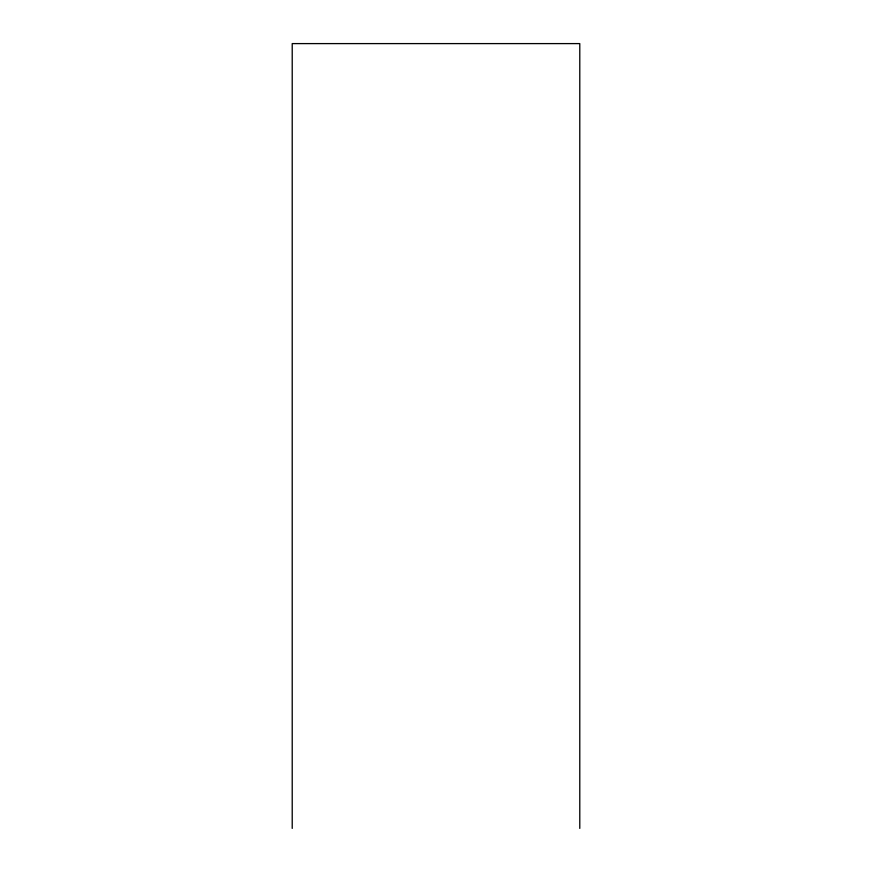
<?xml version="1.0" encoding="UTF-8"?>
<svg xmlns="http://www.w3.org/2000/svg" width="872" height="872" viewBox="0 0 872 872"><rect width="100%" height="100%" fill="white"/><g stroke="black" fill="none" stroke-linecap="round" stroke-linejoin="round"><path stroke-width="1.31" d="M579.782 828.4L579.782 43.6L292.218 43.6L292.218 828.4"/></g></svg>
